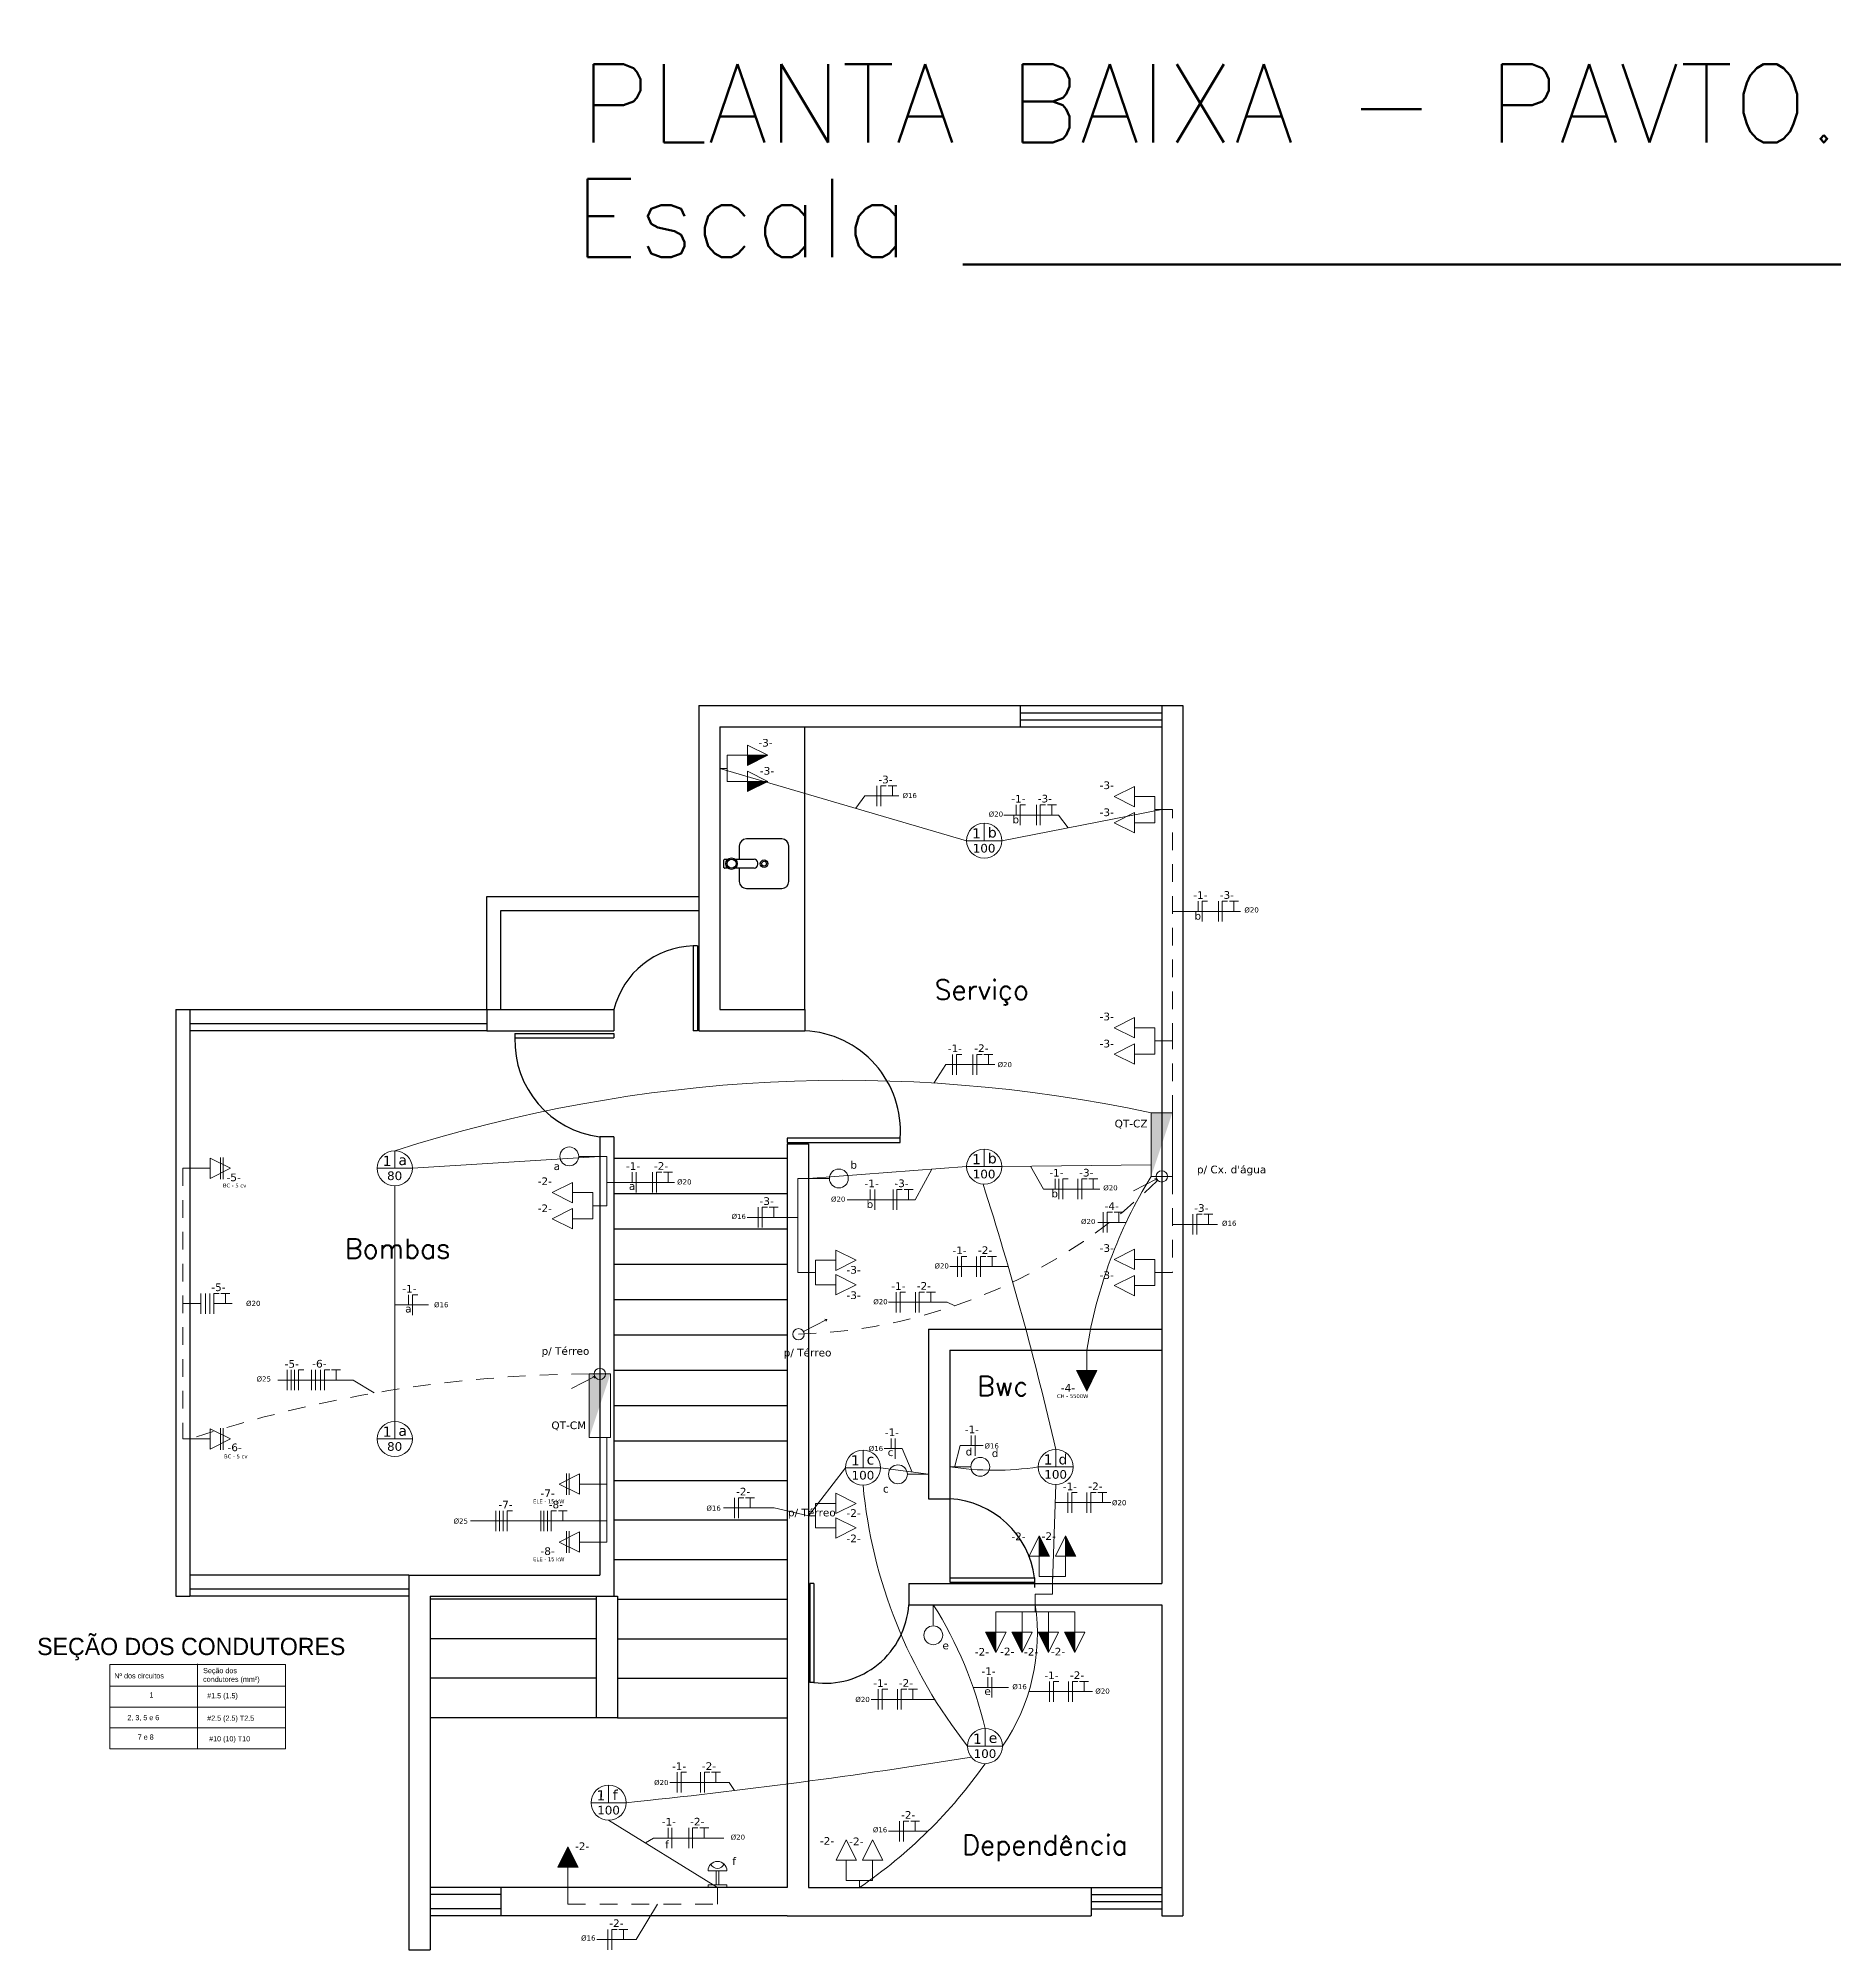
# Model space of a CAD drawing. Header units: millimetres. Extents: x 178 to 457, y 838 to 920.
# Drawn here: x 292 to 304.7, y 871.99 to 885.52 of the extents above; entities that cross this region are included whole.
import ezdxf

# ---------------------------------------------------------------- set-up
doc = ezdxf.new("R2010")
doc.units = ezdxf.units.MM
doc.linetypes.add('DASHED2', pattern=[0.375, 0.25, -0.125])
doc.linetypes.add('HIDDEN2', pattern=[4.7625, 3.175, -1.5875])
for name, color, linetype in [('Alvenaria', 7, 'Continuous'), ('Esquadrias', 5, 'Continuous'), ('Paredebaix', 4, 'Continuous'), ('Piso', 1, 'Continuous'), ('Texto', 2, 'Continuous')]:
    doc.layers.add(name, color=color, linetype=linetype)
for name, color, linetype, lineweight in [('ELE - Eletrodutos', 51, 'Continuous', 5), ('ELE - Iluminação', 1, 'Continuous', 5), ('ELE - Interruptores', 1, 'Continuous', 5), ('ELE - Legenda', 1, 'Continuous', 5), ('ELE - Tomadas', 1, 'Continuous', 5)]:
    doc.layers.add(name, color=color, linetype=linetype, lineweight=lineweight)
doc.styles.add('Potencia', font='verdana.ttf', dxfattribs={"height": 0.075})
doc.styles.add('STYLE4', font='romans.shx')

# ---------------------------------------------------------------- blocks, each defined once
blk = doc.blocks.new('CUB1INOX')
for p, q in [((-0.195, 0.436), (-0.195, 0.186)), ((0.105, 0.486), (-0.145, 0.486)), ((0.155, 0.186), (0.155, 0.436)), ((-0.145, 0.136), (-0.052, 0.136)), ((-0.052, 0.106), (-0.052, 0.24)), ((-0.026, 0.265), (-0.014, 0.265)), ((0.012, 0.24), (0.012, 0.106)), ((0.012, 0.136), (0.105, 0.136)), ((-0.052, 0.032), (-0.052, 0.056)), ((0.008, 0.027), (-0.047, 0.027)), ((0.012, 0.056), (0.012, 0.032))]:
    blk.add_line(p, q)
for centre, radius in [((-0.02, 0.311), 0.0271), ((-0.02, 0.311), 0.0171), ((-0.02, 0.081), 0.0405), ((-0.02, 0.081), 0.032)]:
    blk.add_circle(centre, radius)
for centre, radius, start, end in [((-0.145, 0.436), 0.05, 90, 180), ((0.105, 0.436), 0.05, 0, 90), ((-0.145, 0.186), 0.05, 180, 270), ((-0.026, 0.24), 0.0257, 90, 180), ((-0.014, 0.24), 0.0257, 0, 90), ((0.105, 0.186), 0.05, 270, 0), ((-0.047, 0.032), 0.00428, 180, 270), ((0.008, 0.032), 0.00428, 270, 360)]:
    blk.add_arc(centre, radius, start, end)
blk = doc.blocks.new('Inter_1secao')
at = {"layer": 'ELE - Tomadas', "color": 0}
blk.add_line((0, 0), (0.2, 0), dxfattribs=at)
blk.add_circle((0.3, 0), 0.0926, dxfattribs=at)
blk = doc.blocks.new('Tomada_200')
at = {"layer": 'ELE - Tomadas'}
h = blk.add_hatch(color=0, dxfattribs=at)
h.paths.add_polyline_path([(0.4, 0), (0.2, 0.1), (0.2, 0)])
h.paths.add_polyline_path([(0.4, 0), (0.2, 0), (0.2, -0.1)])
at = {"layer": 'ELE - Tomadas', "color": 0}
blk.add_line((0, 0), (0.4, 0), dxfattribs=at)
at = {"layer": 'ELE - Tomadas'}
for p, q in [((0.2, 0), (0.2, 0.1)), ((0.2, 0.1), (0.4, 0)), ((0.2, 0), (0.2, -0.1)), ((0.2, -0.1), (0.4, 0))]:
    blk.add_line(p, q, dxfattribs=at)
blk = doc.blocks.new('Tomada_130')
at = {"layer": 'ELE - Tomadas'}
blk.add_hatch(color=0, dxfattribs=at).paths.add_polyline_path([(0.2, 0.1), (0.2, 0), (0.4, 0)])
at = {"layer": 'ELE - Tomadas', "color": 0}
for p, q in [((0, 0), (0.4, 0)), ((0.2, 0), (0.2, -0.1)), ((0.2, -0.1), (0.4, 0))]:
    blk.add_line(p, q, dxfattribs=at)
at = {"layer": 'ELE - Tomadas'}
for p, q in [((0.2, 0), (0.2, 0.1)), ((0.2, 0.1), (0.4, 0))]:
    blk.add_line(p, q, dxfattribs=at)
blk = doc.blocks.new('Tomada_30')
at = {"layer": 'ELE - Tomadas', "color": 0}
for p, q in [((0, 0), (0.2, 0)), ((0.2, 0), (0.2, 0.1)), ((0.2, 0.1), (0.4, 0)), ((0.2, 0), (0.2, -0.1)), ((0.2, -0.1), (0.4, 0))]:
    blk.add_line(p, q, dxfattribs=at)

msp = doc.modelspace()

# ---------------------------------------------------------------- hatches: boundary and pattern name
at = {"layer": 'ELE - Tomadas', "linetype": 'Continuous'}
for points in [[(300.0177904, 877.9141438), (299.8680304, 877.9141438), (299.8680304, 877.4648638)], [(296.0427903, 876.0670555), (295.8930303, 876.0670555), (295.8930303, 875.6177755)]]:
    msp.add_hatch(color=1, dxfattribs=at).paths.add_polyline_path(points)

# ---------------------------------------------------------------- linework, layer by layer
at = {"layer": 'Alvenaria'}
for p, q in [((296.6679103, 880.7945035), (296.6679103, 878.4945035)), ((296.6679103, 880.7945035), (298.9429103, 880.7945035)), ((298.9429103, 880.6445035), (298.9429103, 880.7945035)), ((299.9429103, 880.7945035), (299.9429103, 874.5845035)), ((299.9429103, 880.7945035), (300.0929103, 880.7945035)), ((300.0929103, 880.7945035), (300.0929103, 872.2345035)), ((296.8179103, 880.6445035), (296.8179103, 878.6445035)), ((296.8179103, 880.6445035), (298.9429103, 880.6445035)), ((292.9679103, 878.6445035), (292.9679103, 874.4945035)), ((292.9679103, 878.6445035), (293.0679103, 878.6445035)), ((293.0679103, 878.6445035), (293.0679103, 874.4945035)), ((295.1679103, 878.6445035), (296.0679103, 878.6445035)), ((295.1679103, 878.6445035), (295.1679103, 878.4945035)), ((296.0679103, 878.6445035), (296.0679103, 878.4945035)), ((296.8179103, 878.6445035), (297.4179103, 878.6445035)), ((297.4179103, 878.6445035), (297.4179103, 878.4945035)), ((295.1679103, 878.4945035), (296.0679103, 878.4945035)), ((296.6679103, 878.4945035), (297.4179103, 878.4945035)), ((295.9679103, 877.7445035), (295.9679103, 874.6445035)), ((296.0679103, 877.7445035), (295.9679103, 877.7445035)), ((296.0679103, 877.7445035), (296.0679103, 874.4945035)), ((297.2929103, 877.6945035), (297.2929103, 872.4345035)), ((297.2929103, 877.6945035), (297.4429103, 877.6945035)), ((297.4429103, 877.6945035), (297.4429103, 872.4345035)), ((298.2929103, 876.3845035), (299.9429103, 876.3845035)), ((298.2929103, 876.3845035), (298.2929103, 875.1845035)), ((298.4429103, 876.2345035), (299.9429103, 876.2345035)), ((298.4429103, 876.2345035), (298.4429103, 875.1845035)), ((298.2929103, 875.1845035), (298.4429103, 875.1845035)), ((294.6179103, 874.6445035), (295.9679103, 874.6445035)), ((294.6179103, 874.6445035), (294.6179103, 871.9945035)), ((298.1529103, 874.5845035), (298.1529103, 874.4345035)), ((298.1529103, 874.5845035), (299.9429103, 874.5845035)), ((292.9679103, 874.4945035), (293.0679103, 874.4945035)), ((294.7679103, 874.4945035), (296.0929103, 874.4945035)), ((294.7679103, 874.4945035), (294.7679103, 871.9945035)), ((295.9429103, 874.4945035), (295.9429103, 873.6345035)), ((296.0929103, 874.4945035), (296.0929103, 873.6345035)), ((298.1529103, 874.4345035), (299.9429103, 874.4345035)), ((299.9429103, 874.4345035), (299.9429103, 872.2345035)), ((296.0929103, 873.6345035), (295.9429103, 873.6345035)), ((297.2929103, 872.4345035), (295.2679103, 872.4345035)), ((295.2679103, 872.4345035), (295.2679103, 872.2345035)), ((297.4429103, 872.4345035), (299.4429103, 872.4345035)), ((299.4429103, 872.4345035), (299.4429103, 872.2345035)), ((297.2929103, 872.2345035), (295.2679103, 872.2345035)), ((297.2929103, 872.2345035), (299.4429103, 872.2345035)), ((299.9429103, 872.2345035), (300.0929103, 872.2345035)), ((294.6179103, 871.9945035), (294.7679103, 871.9945035))]:
    msp.add_line(p, q, dxfattribs=at)
at = {"layer": 'ELE - Eletrodutos'}
for p, q in [((298.5625646, 879.8388759), (296.8179103, 880.3509311)), ((297.8434544, 880.1559692), (297.7777179, 880.069228)), ((297.8434544, 880.1559692), (298.0839017, 880.1559692)), ((297.9282518, 880.2279667), (297.9282518, 880.0839898)), ((297.9557144, 880.0839667), (297.9557403, 880.2279667)), ((297.9557403, 880.2279667), (297.9937361, 880.2279599)), ((298.0063611, 880.2279599), (298.0696874, 880.2279485)), ((298.0380682, 880.2279667), (298.0380682, 880.1559692)), ((299.9429103, 880.0587229), (298.8108181, 879.8388759)), ((298.8255491, 880.0209151), (299.2112506, 880.0209151)), ((298.9125954, 880.0929151), (298.9125954, 880.0209151)), ((298.940058, 879.9489151), (298.9400838, 880.0929151)), ((298.9400838, 880.0929151), (298.9780796, 880.0929082)), ((299.0556007, 880.0929126), (299.0556007, 879.9489357)), ((299.0830633, 879.9489126), (299.0830892, 880.0929126)), ((299.0830892, 880.0929126), (299.121085, 880.0929058)), ((299.1337099, 880.0929058), (299.1970362, 880.0928944)), ((299.165417, 880.0929126), (299.165417, 880.0209151)), ((299.2112506, 880.0209151), (299.2803492, 879.9300567)), ((300.0177904, 879.3393037), (300.498685, 879.3393037)), ((300.2000297, 879.4113037), (300.2000297, 879.3393037)), ((300.2274923, 879.2673037), (300.2275182, 879.4113037)), ((300.2275182, 879.4113037), (300.265514, 879.4112969)), ((300.3430351, 879.4113013), (300.3430351, 879.2673243)), ((300.3704977, 879.2673013), (300.3705236, 879.4113013)), ((300.3705236, 879.4113013), (300.4085193, 879.4112944)), ((300.4211443, 879.4112944), (300.4844706, 879.4112831)), ((300.4528514, 879.4113013), (300.4528514, 879.3393037)), ((298.4146982, 878.2553877), (298.3310369, 878.1246441)), ((298.4146982, 878.2553877), (298.7622514, 878.2553877)), ((298.4635962, 878.3273877), (298.4635962, 878.1834108)), ((298.4910588, 878.1833877), (298.4910847, 878.3273877)), ((298.4910847, 878.3273877), (298.5290804, 878.3273809)), ((298.6066015, 878.3273853), (298.6066015, 878.1834083)), ((298.6340641, 878.1833853), (298.63409, 878.3273853)), ((298.63409, 878.3273853), (298.6720858, 878.3273785)), ((298.6847108, 878.3273785), (298.748037, 878.3273671)), ((298.7164178, 878.3273853), (298.7164178, 878.2553877)), ((294.642037, 877.5220035), (295.9679103, 877.6062664)), ((295.9679103, 877.6062664), (296.0179103, 877.6061552)), ((296.0179103, 877.6061552), (296.0179103, 877.2574969)), ((299.8680304, 877.5474105), (298.8108181, 877.5339691)), ((296.0179103, 877.4222449), (296.4966071, 877.4222449)), ((296.1979519, 877.4942449), (296.1979519, 877.4222449)), ((296.2254145, 877.3502449), (296.2254404, 877.4942449)), ((296.3409572, 877.4942424), (296.3409572, 877.3502654)), ((296.3684199, 877.3502424), (296.3684457, 877.4942424)), ((296.3684457, 877.4942424), (296.4064415, 877.4942356)), ((296.4190665, 877.4942356), (296.4823928, 877.4942242)), ((296.4507736, 877.4942424), (296.4507736, 877.4222449)), ((297.4429103, 877.4498711), (297.3679103, 877.4498711)), ((297.3679103, 877.4498711), (297.3679103, 876.784864)), ((298.5625646, 877.5339691), (297.4429103, 877.4498711)), ((298.1975488, 877.2997698), (298.3159221, 877.5154436)), ((299.1060619, 877.375101), (299.0150625, 877.5365658)), ((299.1875834, 877.447101), (299.1875834, 877.375101)), ((299.2138209, 877.4470986), (299.2138209, 877.3031216)), ((299.241917, 877.303101), (299.2419429, 877.447101)), ((299.2419429, 877.447101), (299.2799387, 877.4470942)), ((299.3488569, 877.4470986), (299.3488569, 877.3031216)), ((299.3763195, 877.3030986), (299.3763454, 877.4470986)), ((299.3763454, 877.4470986), (299.4143411, 877.4470917)), ((299.4269661, 877.4470917), (299.4902924, 877.4470803)), ((299.4586732, 877.4470986), (299.4586732, 877.375101)), ((299.7434434, 877.3616323), (299.9073859, 877.4464786)), ((299.9073859, 877.4464786), (299.8941837, 877.4495421)), ((299.9042637, 877.4360382), (299.9073859, 877.4464786)), ((294.5179103, 877.3978767), (294.5179103, 875.7311302)), ((297.7166542, 877.2997698), (298.1975488, 877.2997698)), ((297.8806254, 877.3717698), (297.8806254, 877.2997698)), ((297.9130063, 877.3717674), (297.9130063, 877.2277904)), ((298.0418989, 877.3717674), (298.0418989, 877.2277904)), ((298.0693615, 877.2277674), (298.0693874, 877.3717674)), ((298.0693874, 877.3717674), (298.1073832, 877.3717605)), ((298.1200082, 877.3717605), (298.1833345, 877.3717492)), ((298.1517153, 877.3717674), (298.1517153, 877.2997698)), ((299.1060619, 877.375101), (299.5045067, 877.375101)), ((296.0179103, 877.2574969), (295.9679103, 877.2574969)), ((297.0091213, 877.1740902), (297.3679103, 877.1740902)), ((297.0879323, 877.2460877), (297.0879323, 877.1021108)), ((297.115395, 877.1020877), (297.1154208, 877.2460877)), ((297.1154208, 877.2460877), (297.1534166, 877.2460809)), ((297.1660416, 877.2460809), (297.2293679, 877.2460695)), ((297.1977487, 877.2460877), (297.1977487, 877.1740902)), ((299.4895087, 877.1388209), (299.6908368, 877.1388209)), ((299.5283827, 877.2108185), (299.5283827, 877.0668415)), ((299.5558453, 877.0668185), (299.5558712, 877.2108185)), ((299.5558712, 877.2108185), (299.5938669, 877.2108117)), ((299.6064919, 877.2108117), (299.6698182, 877.2108003)), ((299.638199, 877.2108185), (299.638199, 877.1388209)), ((300.1624623, 877.1968614), (300.1624623, 877.0528844)), ((300.1899249, 877.0528614), (300.1899508, 877.1968614)), ((300.1899508, 877.1968614), (300.2279466, 877.1968546)), ((300.2405716, 877.1968546), (300.3038979, 877.1968432)), ((300.2722787, 877.1968614), (300.2722787, 877.1248639)), ((300.0177904, 877.1248639), (300.3369419, 877.1248639)), ((298.4976208, 876.898653), (298.4976208, 876.754676)), ((298.525717, 876.7546555), (298.5257429, 876.8986555)), ((298.5257429, 876.8986555), (298.5637386, 876.8986486)), ((298.6326568, 876.898653), (298.6326568, 876.754676)), ((298.6601194, 876.754653), (298.6601453, 876.898653)), ((298.6601453, 876.898653), (298.6981411, 876.8986462)), ((298.7107661, 876.8986462), (298.7740924, 876.8986348)), ((298.7424732, 876.898653), (298.7424732, 876.8266555)), ((297.3679103, 876.784864), (297.4429103, 876.784864)), ((298.4436518, 876.8266645), (298.8567826, 876.8266586)), ((293.1470397, 876.636501), (293.1470397, 876.492524)), ((293.1792862, 876.636501), (293.1792862, 876.492524)), ((293.2098135, 876.636501), (293.2098135, 876.492524)), ((293.2372762, 876.492501), (293.237302, 876.636501)), ((293.237302, 876.636501), (293.2752978, 876.6364942)), ((293.2879228, 876.6364942), (293.3512491, 876.6364828)), ((293.3196299, 876.636501), (293.3196299, 876.5645035)), ((294.6154796, 876.6269223), (294.6154796, 876.5549223)), ((294.6429423, 876.4829223), (294.6429681, 876.6269223)), ((294.6429681, 876.6269223), (294.6809639, 876.6269155)), ((298.0648568, 876.6457634), (298.0648568, 876.5017864)), ((298.092953, 876.5017658), (298.0929788, 876.6457658)), ((298.0929788, 876.6457658), (298.1309746, 876.645759)), ((298.1998928, 876.6457634), (298.1998928, 876.5017864)), ((298.2273554, 876.5017634), (298.2273813, 876.6457634)), ((298.2273813, 876.6457634), (298.2653771, 876.6457565)), ((298.2780021, 876.6457565), (298.3413283, 876.6457452)), ((298.3097091, 876.6457634), (298.3097091, 876.5737658)), ((294.5179103, 876.5549223), (294.7572587, 876.5549223)), ((298.0108878, 876.5737749), (298.4240186, 876.5737689)), ((298.4240186, 876.5737689), (298.4789596, 876.5493766)), ((297.4086923, 876.3664122), (297.5726348, 876.4512585)), ((297.5726348, 876.4512585), (297.5594326, 876.454322)), ((297.5695126, 876.4408181), (297.5726348, 876.4512585)), ((293.7557758, 876.095478), (293.7557758, 875.951501)), ((293.7837229, 876.0954895), (293.7837229, 875.9515125)), ((293.8095203, 876.0954895), (293.8095203, 875.9515125)), ((293.8369829, 875.9514895), (293.8370088, 876.0954895)), ((293.8370088, 876.0954895), (293.8750046, 876.0954827)), ((293.9277585, 876.0954871), (293.9277585, 875.9515101)), ((293.957084, 876.0954871), (293.957084, 875.9515101)), ((293.9921362, 876.0954871), (293.9921362, 875.9515101)), ((294.0195988, 875.9514871), (294.0196247, 876.0954871)), ((294.0196247, 876.0954871), (294.0576205, 876.0954803)), ((294.0702455, 876.0954803), (294.1335717, 876.0954689)), ((294.1019526, 876.0954871), (294.1019526, 876.0234895)), ((293.6912822, 876.0234895), (294.2228858, 876.0234895)), ((294.2228858, 876.0234895), (294.3724237, 875.9324908)), ((295.7684433, 875.963824), (295.9323858, 876.0486703)), ((295.9323858, 876.0486703), (295.9191836, 876.0517338)), ((295.9292636, 876.0382299), (295.9323858, 876.0486703)), ((296.0179103, 875.2876971), (296.0179103, 875.6177755)), ((297.9794564, 875.5393601), (298.1068142, 875.5393601)), ((298.0284537, 875.6113601), (298.0284537, 875.5393601)), ((298.0559164, 875.4673601), (298.0559422, 875.6113601)), ((298.1068142, 875.5393601), (298.1763601, 875.3731239)), ((298.5159475, 875.5599895), (298.4763634, 875.4054326)), ((298.5159475, 875.5599895), (298.6791171, 875.5599895)), ((298.5943288, 875.6319895), (298.5943288, 875.5599895)), ((298.6217914, 875.4879895), (298.6218173, 875.6319895)), ((297.7056425, 875.4037342), (297.4429103, 875.0645035)), ((297.953896, 875.4037342), (298.2929103, 875.357087)), ((296.0179103, 875.2876971), (295.9679103, 875.2876971)), ((296.0179103, 874.8782596), (296.0179103, 875.2876971)), ((299.1929103, 875.2853767), (299.1695615, 874.5845035)), ((296.8426563, 875.119151), (297.2014453, 875.119151)), ((296.9214674, 875.1911485), (296.9214674, 875.0471715)), ((296.94893, 875.0471485), (296.9489558, 875.1911485)), ((296.9489558, 875.1911485), (296.9869516, 875.1911417)), ((296.9995766, 875.1911417), (297.0629029, 875.1911303)), ((297.0312837, 875.1911485), (297.0312837, 875.119151)), ((297.4429103, 875.0645035), (297.2014453, 875.119151)), ((299.1886227, 875.1566749), (299.5828617, 875.1566725)), ((299.2781274, 875.2286641), (299.2781274, 875.0846871)), ((299.3062236, 875.0846665), (299.3062495, 875.2286665)), ((299.3062495, 875.2286665), (299.3442452, 875.2286597)), ((299.4131634, 875.2286641), (299.4131634, 875.0846871)), ((299.4406261, 875.0846641), (299.4406519, 875.2286641)), ((299.4406519, 875.2286641), (299.4786477, 875.2286573)), ((299.4912727, 875.2286573), (299.554599, 875.2286459)), ((299.5229798, 875.2286641), (299.5229798, 875.1566665)), ((295.0535484, 875.0275959), (296.0179103, 875.0275881)), ((295.2335287, 875.099574), (295.2335287, 874.955597)), ((295.258251, 875.099574), (295.258251, 874.955597)), ((295.2855208, 875.0995844), (295.2855208, 874.9556074)), ((295.3129834, 874.9555844), (295.3130093, 875.0995844)), ((295.3130093, 875.0995844), (295.351005, 875.0995775)), ((295.5516967, 875.099574), (295.5516967, 874.955597)), ((295.5721196, 875.099574), (295.5721196, 874.955597)), ((295.5967675, 875.099574), (295.5967675, 874.955597)), ((295.6242301, 874.955574), (295.624256, 875.099574)), ((295.624256, 875.099574), (295.6622517, 875.0995672)), ((295.6748767, 875.0995672), (295.738203, 875.0995558)), ((295.7065838, 875.099574), (295.7065838, 875.0275764)), ((295.9679103, 874.8782596), (296.0179103, 874.8782596)), ((299.1695615, 874.5845035), (299.1695615, 874.5095035)), ((299.1695615, 874.5095035), (299.0479103, 874.5095035)), ((299.0479103, 874.5095035), (299.0479103, 874.4345035)), ((298.7121999, 873.9213383), (298.7121999, 873.8493383)), ((298.7396625, 873.7773383), (298.7396884, 873.9213383)), ((297.8871026, 873.765177), (298.3374164, 873.7651744)), ((297.9378585, 873.8371655), (297.9378585, 873.6931886)), ((297.9659547, 873.693168), (297.9659806, 873.837168)), ((297.9659806, 873.837168), (298.0039763, 873.8371611)), ((298.0728945, 873.8371655), (298.0728945, 873.6931886)), ((298.1003572, 873.6931655), (298.100383, 873.8371655)), ((298.100383, 873.8371655), (298.1383788, 873.8371587)), ((298.1510038, 873.8371587), (298.2143301, 873.8371473)), ((298.1827109, 873.8371655), (298.1827109, 873.765168)), ((298.6086845, 873.8493383), (298.8587659, 873.8493383)), ((299.0026041, 873.8204138), (299.4527747, 873.820411)), ((299.1480404, 873.8924026), (299.1480404, 873.7484256)), ((299.1761366, 873.7484051), (299.1761624, 873.8924051)), ((299.1761624, 873.8924051), (299.2141582, 873.8923982)), ((299.2830764, 873.8924026), (299.2830764, 873.7484256)), ((299.310539, 873.7484026), (299.3105649, 873.8924026)), ((299.3105649, 873.8924026), (299.3485607, 873.8923958)), ((299.3611857, 873.8923958), (299.4245119, 873.8923844)), ((299.3928927, 873.8924026), (299.3928927, 873.8204051)), ((296.5142919, 873.249305), (296.5142919, 873.1053281)), ((296.5423881, 873.1053075), (296.542414, 873.2493075)), ((296.542414, 873.2493075), (296.5804097, 873.2493007)), ((296.6799101, 873.2493138), (296.6799101, 873.1053368)), ((296.7073727, 873.1053138), (296.7073986, 873.2493138)), ((296.7073986, 873.2493138), (296.7453944, 873.2493069)), ((296.7580193, 873.2493069), (296.8213456, 873.2492956)), ((296.7897264, 873.2493138), (296.7897264, 873.1773162)), ((296.463536, 873.1773165), (296.8823397, 873.1773162)), ((296.8823397, 873.1773162), (296.919541, 873.1198715)), ((296.0304103, 872.9103767), (296.7998921, 872.4345035)), ((296.4510367, 872.8563684), (296.4510367, 872.7843684)), ((296.4784993, 872.7123684), (296.4785251, 872.8563684)), ((296.5969177, 872.8563658), (296.5969177, 872.7123889)), ((296.6243803, 872.7123658), (296.6244062, 872.8563658)), ((296.6244062, 872.8563658), (296.6624019, 872.856359)), ((296.6750269, 872.856359), (296.7383532, 872.8563476)), ((296.706734, 872.8563658), (296.706734, 872.7843683)), ((298.0099474, 872.8319896), (298.2885845, 872.8319896)), ((298.0887585, 872.9039872), (298.0887585, 872.7600102)), ((298.1162211, 872.7599872), (298.1162469, 872.9039872)), ((298.1162469, 872.9039872), (298.1542427, 872.9039804)), ((298.1668677, 872.9039804), (298.230194, 872.903969)), ((298.1985748, 872.9039872), (298.1985748, 872.8319896)), ((296.3475212, 872.7843684), (296.2907134, 872.7493965)), ((296.3475212, 872.7843684), (296.8463141, 872.7843684)), ((296.2246267, 872.0660248), (296.3758201, 872.3156229)), ((296.0248007, 872.1380223), (296.0248007, 871.9940453)), ((296.0522633, 871.9940223), (296.0522892, 872.1380223)), ((296.0522892, 872.1380223), (296.0902849, 872.1380155)), ((296.1029099, 872.1380155), (296.1662362, 872.1380041)), ((296.134617, 872.1380223), (296.134617, 872.0660248)), ((295.9459896, 872.0660248), (296.2246267, 872.0660248))]:
    msp.add_line(p, q, dxfattribs=at)
at = {"layer": 'ELE - Eletrodutos', "linetype": 'DASHED2', "ltscale": 0.5}
for p, q in [((300.0177904, 880.0587229), (299.9429103, 880.0587229)), ((300.0177904, 878.422771), (300.0177904, 880.0587229)), ((299.9429103, 878.422771), (300.0177904, 878.422771)), ((300.0177904, 877.9141438), (300.0177904, 878.422771)), ((293.0679103, 877.5220035), (293.0179103, 877.5220035)), ((293.0179103, 877.5220035), (293.0179103, 875.6070035)), ((300.0177904, 877.4648638), (300.0177904, 876.784864)), ((300.0177904, 876.784864), (299.9429103, 876.784864)), ((293.0179103, 876.5645035), (293.4405631, 876.5645035)), ((293.0179103, 875.6070035), (293.0679103, 875.6070035)), ((295.7423229, 872.4345035), (295.7423229, 872.3156229)), ((296.7998921, 872.4345035), (296.7998921, 872.3156229)), ((295.7423229, 872.3156229), (296.7998921, 872.3156229))]:
    msp.add_line(p, q, dxfattribs=at)
at = {"layer": 'ELE - Eletrodutos'}
for centre in [(299.9429104, 877.4648638), (297.3731678, 876.3480271), (295.9679103, 876.0670555)]:
    msp.add_circle(centre, 0.04, dxfattribs=at)
for centre, radius, start, end in [((297.6947995, 867.762559), 10.3815994, 77.91662293, 107.81903135), ((276.8557473, 870.4262843), 22.9131043, 12.87945685, 17.74589123), ((302.6886821, 875.7207616), 3.3163185, 148.27012827, 171.0882314), ((298.7584697, 877.459931), 2.0737762, 261.24749421, 278.60589415), ((301.324045, 875.6086102), 3.5097302, 185.37881337, 218.27607256), ((295.9098781, 872.9098677), 2.8576495, 13.12207864, 32.24413181), ((297.6606321, 874.2281377), 1.4025432, 325.53840917, 8.46103933), ((291.86258, 914.9661451), 42.1507231, 275.84421662, 279.1923877), ((295.8640518, 875.2912277), 3.4534347, 304.18655163, 324.99914401)]:
    msp.add_arc(centre, radius, start, end, dxfattribs=at)
at = {"layer": 'ELE - Eletrodutos', "linetype": 'DASHED2', "ltscale": 0.5}
for centre, radius, start, end in [((297.2548128, 880.1351451), 3.788967, 271.79002569, 315.19050327), ((295.9406181, 866.8704497), 9.1967289, 90.29647443, 108.20162829)]:
    msp.add_arc(centre, radius, start, end, dxfattribs=at)
at = {"layer": 'ELE - Iluminação'}
for p, q in [((298.6866913, 879.8388759), (298.6866913, 879.9630027)), ((298.5625646, 879.8388759), (298.8108181, 879.8388759)), ((294.5179103, 877.5220035), (294.5179103, 877.6461302)), ((298.6866913, 877.5339691), (298.6866913, 877.6580958)), ((294.3937835, 877.5220035), (294.642037, 877.5220035)), ((298.5625646, 877.5339691), (298.8108181, 877.5339691)), ((294.5179103, 875.6070035), (294.5179103, 875.7311302)), ((294.3937835, 875.6070035), (294.642037, 875.6070035)), ((297.8297692, 875.4037342), (297.8297692, 875.527861)), ((299.1929103, 875.4095035), (299.1929103, 875.5336302)), ((297.7056425, 875.4037342), (297.953896, 875.4037342)), ((299.0687835, 875.4095035), (299.317037, 875.4095035)), ((298.6929103, 873.4345035), (298.6929103, 873.5586302)), ((298.5687835, 873.4345035), (298.817037, 873.4345035)), ((296.0304103, 873.0345035), (296.0304103, 873.1586302)), ((295.9062835, 873.0345035), (296.154537, 873.0345035))]:
    msp.add_line(p, q, dxfattribs=at)
at = {"layer": 'ELE - Iluminação', "color": 1}
for centre in [(298.6866913, 879.8388759), (294.5179103, 877.5220035), (298.6866913, 877.5339691), (294.5179103, 875.6070035), (297.8297692, 875.4037342), (299.1929103, 875.4095035), (298.6929103, 873.4345035), (296.0304103, 873.0345035)]:
    msp.add_circle(centre, 0.1241267, dxfattribs=at)
at = {"layer": 'ELE - Legenda', "color": 1}
for p, q in [((292.5033253, 874.0115786), (293.0804571, 874.0115786)), ((292.5033253, 873.4165218), (292.5033253, 874.0115786)), ((293.0804571, 874.0115786), (293.7438159, 874.0115786)), ((293.1216581, 873.4165218), (293.1216581, 874.0164036)), ((293.7438159, 873.4165218), (293.7438159, 874.0115786)), ((292.5033253, 873.8578244), (293.0804571, 873.8578244)), ((293.0804571, 873.8578244), (293.7438159, 873.8578244)), ((292.5033253, 873.7107236), (293.0804571, 873.7107236)), ((293.0804571, 873.7107236), (293.7438159, 873.7107236)), ((292.5033253, 873.5636227), (293.0804571, 873.5636227)), ((293.0804571, 873.5636227), (293.7438159, 873.5636227)), ((292.5033253, 873.4165218), (293.0804571, 873.4165218)), ((293.0804571, 873.4165218), (293.7438159, 873.4165218))]:
    msp.add_line(p, q, dxfattribs=at)
at = {"layer": 'ELE - Tomadas'}
for p, q in [((296.8679103, 880.2580022), (296.8679103, 880.44386)), ((296.8679103, 880.3509311), (296.8179103, 880.3509311)), ((299.8929103, 880.1516518), (299.8929103, 879.965794)), ((299.8929103, 880.0587229), (299.9429103, 880.0587229)), ((299.8929103, 878.5156999), (299.8929103, 878.3298421)), ((299.8929103, 878.422771), (299.9429103, 878.422771)), ((293.2839103, 877.5980035), (293.2839103, 877.4460035)), ((293.3039103, 877.5980035), (293.3039103, 877.4460035)), ((295.9179103, 877.3504258), (295.9179103, 877.164568)), ((295.9179103, 877.2574969), (295.9679103, 877.2574969)), ((297.4929103, 876.8712257), (297.4929103, 876.6985023)), ((299.8929103, 876.8777929), (299.8929103, 876.6919351)), ((297.4929103, 876.784864), (297.4429103, 876.784864)), ((299.8929103, 876.784864), (299.9429103, 876.784864)), ((293.2839103, 875.6830035), (293.2839103, 875.5310035)), ((293.3039103, 875.6830035), (293.3039103, 875.5310035)), ((295.7319103, 875.2116971), (295.7319103, 875.3636971)), ((295.7519103, 875.2116971), (295.7519103, 875.3636971)), ((297.4929103, 875.1508652), (297.4929103, 874.9781417)), ((297.4929103, 875.0645035), (297.4429103, 875.0645035)), ((295.7319103, 874.8022596), (295.7319103, 874.9542596)), ((295.7519103, 874.8022596), (295.7519103, 874.9542596)), ((299.2624904, 874.6345035), (299.0766326, 874.6345035)), ((299.1695615, 874.6345035), (299.1695615, 874.5845035)), ((299.0479103, 874.3845035), (299.0479103, 874.4345035)), ((298.7691235, 874.3845035), (298.9549813, 874.3845035)), ((298.9549813, 874.3845035), (299.1408392, 874.3845035)), ((299.1408392, 874.3845035), (299.326697, 874.3845035)), ((296.7332153, 872.5525035), (296.8665689, 872.5525035)), ((296.7898921, 872.4545035), (296.7898921, 872.5525035)), ((296.8098921, 872.4545035), (296.8098921, 872.5525035)), ((296.7332153, 872.4545035), (296.7332153, 872.4345035)), ((296.8665689, 872.4545035), (296.7332153, 872.4545035)), ((296.7332153, 872.4345035), (296.8665689, 872.4345035)), ((296.8665689, 872.4545035), (296.8665689, 872.4345035)), ((297.8974284, 872.4845035), (297.7115706, 872.4845035)), ((297.8044995, 872.4845035), (297.8044995, 872.4345035))]:
    msp.add_line(p, q, dxfattribs=at)
at = {"layer": 'ELE - Tomadas', "color": 1, "linetype": 'Continuous'}
for points in [[(300.0177904, 877.4648638), (299.8680304, 877.4648638), (299.8680304, 877.9141438), (300.0177904, 877.9141438)], [(296.0427903, 875.6177755), (295.8930303, 875.6177755), (295.8930303, 876.0670555), (296.0427903, 876.0670555)]]:
    msp.add_lwpolyline(points, close=True, dxfattribs=at)
at = {"layer": 'ELE - Tomadas'}
for centre, radius, start, end in [((296.7998921, 872.5525035), 0.0666768, 0, 180), ((296.7998921, 872.6191802), 0.05, 202.0207954, 337.9792046)]:
    msp.add_arc(centre, radius, start, end, dxfattribs=at)
at = {"layer": 'Esquadrias'}
for p, q in [((298.9429103, 880.7445035), (299.9429103, 880.7445035)), ((298.9429103, 880.6945035), (299.9429103, 880.6945035)), ((297.4179103, 878.6445035), (297.4179103, 880.6445035)), ((296.6279103, 879.0945035), (296.6279103, 878.4945035)), ((296.6579103, 879.0945035), (296.6279103, 879.0945035)), ((296.6579103, 879.0945035), (296.6579103, 878.4945035)), ((296.6579103, 878.4945035), (296.6279103, 878.4945035)), ((295.3679103, 878.4745035), (296.0679103, 878.4745035)), ((295.3679103, 878.4745035), (295.3679103, 878.4445035)), ((295.3679103, 878.4445035), (296.0679103, 878.4445035)), ((296.0679103, 878.4745035), (296.0679103, 878.4445035)), ((298.0929103, 877.7345035), (297.2929103, 877.7345035)), ((297.2929103, 877.7345035), (297.2929103, 877.7045035)), ((297.2929103, 877.7045035), (298.0929103, 877.7045035)), ((298.0929103, 877.7045035), (298.0929103, 877.7345035)), ((297.4829103, 874.5845035), (297.4529103, 874.5845035)), ((297.4529103, 874.5845035), (297.4529103, 873.8845035)), ((297.4829103, 874.5845035), (297.4829103, 873.8845035)), ((298.4429103, 874.6245035), (298.4429103, 874.5945035)), ((298.4429103, 874.6245035), (299.0429103, 874.6245035)), ((298.4429103, 874.5945035), (299.0429103, 874.5945035)), ((299.0429103, 874.6245035), (299.0429103, 874.5945035)), ((297.4829103, 873.8845035), (297.4529103, 873.8845035)), ((295.2679103, 872.3845035), (294.7679103, 872.3845035)), ((295.2679103, 872.2845035), (294.7679103, 872.2845035)), ((299.4429103, 872.3845035), (299.9429103, 872.3845035)), ((299.4429103, 872.3345035), (299.9429103, 872.3345035))]:
    msp.add_line(p, q, dxfattribs=at)
at = {"layer": 'Paredebaix'}
for p, q in [((298.9429103, 880.7945035), (299.9429103, 880.7945035)), ((298.9429103, 880.6445035), (299.9429103, 880.6445035)), ((295.2679103, 872.4345035), (294.7679103, 872.4345035)), ((299.4429103, 872.4345035), (299.9429103, 872.4345035)), ((299.4429103, 872.2845035), (299.9429103, 872.2845035)), ((295.2679103, 872.2345035), (294.7679103, 872.2345035))]:
    msp.add_line(p, q, dxfattribs=at)
at = {"layer": 'Piso'}
for p, q in [((295.1679103, 878.6445035), (295.1679103, 879.4445035)), ((295.1679103, 879.4445035), (296.6679103, 879.4445035)), ((295.2679103, 879.3445035), (296.6679103, 879.3445035)), ((295.2679103, 878.6445035), (295.2679103, 879.3445035)), ((293.0679103, 878.6445035), (295.1679103, 878.6445035)), ((295.1679103, 878.5445035), (293.0679103, 878.5445035)), ((295.1679103, 878.4945035), (293.0679103, 878.4945035)), ((296.0679103, 877.5945035), (297.2929103, 877.5945035)), ((296.0679103, 877.3445035), (297.2929103, 877.3445035)), ((296.0679103, 877.0945035), (297.2929103, 877.0945035)), ((296.0679103, 876.8445035), (297.2929103, 876.8445035)), ((296.0679103, 876.5945035), (297.2929103, 876.5945035)), ((296.0679103, 876.3445035), (297.2929103, 876.3445035)), ((296.0679103, 876.0945035), (297.2929103, 876.0945035)), ((296.0679103, 875.8445035), (297.2929103, 875.8445035)), ((296.0679103, 875.5945035), (297.2929103, 875.5945035)), ((296.0679103, 875.3145035), (297.2929103, 875.3145035)), ((298.4429103, 875.1845035), (298.4429103, 874.6245035)), ((296.0679103, 875.0345035), (297.2929103, 875.0345035)), ((296.0679103, 874.7545035), (297.2929103, 874.7545035)), ((294.6179103, 874.6445035), (293.0679103, 874.6445035)), ((299.0429103, 874.5945035), (299.0429103, 874.5555496)), ((294.6179103, 874.5445035), (293.0679103, 874.5445035)), ((294.6179103, 874.4945035), (293.0679103, 874.4945035)), ((295.9429103, 874.4745035), (294.7679103, 874.4745035)), ((296.0929103, 874.4745035), (297.2929103, 874.4745035)), ((295.9429103, 874.1945035), (294.7679103, 874.1945035)), ((296.0929103, 874.1945035), (297.2929103, 874.1945035)), ((295.9429103, 873.9145035), (294.7679103, 873.9145035)), ((296.0929103, 873.9145035), (297.2929103, 873.9145035)), ((295.9429103, 873.6345035), (294.7679103, 873.6345035)), ((296.0929103, 873.6345035), (297.2929103, 873.6345035))]:
    msp.add_line(p, q, dxfattribs=at)
for centre, radius, start, end in [((296.6410673, 878.5046858), 0.5899644, 91.27788485, 166.29084336), ((297.3847219, 877.7852736), 0.7100059, 355.89946833, 87.32080007), ((296.0505998, 878.4225231), 0.6830433, 178.15589859, 263.0466907), ((298.4054103, 874.5428963), 0.6427021, 7.29482793, 86.65504009), ((297.5613804, 874.4720035), 0.5927173, 262.39224716, 356.37259166)]:
    msp.add_arc(centre, radius, start, end, dxfattribs=at)

# ---------------------------------------------------------------- block references
at = {"layer": 'ELE - Interruptores', "color": 1, "linetype": 'HIDDEN2', "ltscale": 1.4, "xscale": 0.7200000000000001, "yscale": 0.7200000000000001, "zscale": 0.7200000000000001}
for p, rotation in [((295.9679103, 877.6062664), 180), ((298.2929103, 875.357087), 180), ((298.326828, 874.4345035), 270)]:
    msp.add_blockref('Inter_1secao', p, dxfattribs=dict(at, rotation=rotation))
for p in [(297.4429103, 877.4498711), (298.4429103, 875.4103042)]:
    msp.add_blockref('Inter_1secao', p, dxfattribs=at)
at = {"layer": 'ELE - Tomadas', "color": 1, "yscale": 0.7200000000000001, "zscale": 0.7200000000000001}
for name, p, xscale, rotation in [('Tomada_130', (296.8679103, 880.44386), -0.7200000000000001, 180), ('Tomada_130', (296.8679103, 880.2580022), -0.7200000000000001, 180), ('Tomada_30', (299.8929103, 880.1516518), 0.7200000000000001, 180), ('Tomada_30', (299.8929103, 879.965794), 0.7200000000000001, 180), ('Tomada_30', (299.8929103, 878.5156999), 0.7200000000000001, 180), ('Tomada_30', (299.8929103, 878.3298421), 0.7200000000000001, 180), ('Tomada_30', (295.9179103, 877.3504258), 0.7200000000000001, 180), ('Tomada_30', (295.9179103, 877.164568), 0.7200000000000001, 180), ('Tomada_30', (299.8929103, 876.8777929), 0.7200000000000001, 180), ('Tomada_30', (299.8929103, 876.6919351), 0.7200000000000001, 180), ('Tomada_200', (299.4123979, 876.2345035), 0.7200000000000001, 270), ('Tomada_30', (295.9679103, 875.2876971), 0.7200000000000001, 180), ('Tomada_30', (295.9679103, 874.8782596), 0.7200000000000001, 180), ('Tomada_130', (299.0766326, 874.6345035), -0.7200000000000001, 270), ('Tomada_130', (299.2624904, 874.6345035), -0.7200000000000001, 270), ('Tomada_130', (298.7691235, 874.3845035), -0.7200000000000001, 90), ('Tomada_130', (298.9549813, 874.3845035), -0.7200000000000001, 90), ('Tomada_130', (299.1408392, 874.3845035), -0.7200000000000001, 90), ('Tomada_130', (299.326697, 874.3845035), -0.7200000000000001, 90), ('Tomada_200', (295.7423229, 872.4345035), 0.7200000000000001, 90), ('Tomada_30', (297.7115706, 872.4845035), 0.7200000000000001, 89.99999999999999), ('Tomada_30', (297.8974284, 872.4845035), 0.7200000000000001, 89.99999999999999)]:
    msp.add_blockref(name, p, dxfattribs=dict(at, xscale=xscale, rotation=rotation))
at = {"layer": 'ELE - Tomadas', "color": 1, "xscale": 0.7200000000000001, "yscale": 0.7200000000000001, "zscale": 0.7200000000000001}
for p in [(293.0679103, 877.5220035), (297.4929103, 876.8712257), (297.4929103, 876.6985023), (293.0679103, 875.6070035), (297.4929103, 875.1508652), (297.4929103, 874.9781417)]:
    msp.add_blockref('Tomada_30', p, dxfattribs=at)
at = {"layer": 'Piso', "rotation": 270}
msp.add_blockref('CUB1INOX', (296.8187859, 879.6563602), dxfattribs=at)

# ---------------------------------------------------------------- texts
at = {"layer": 'ELE - Eletrodutos', "style": 'Potencia'}
for s, height, p in [('-3-', 0.054, (297.9381429, 880.2449054)), ('%%C16', 0.03601329, (298.1091574, 880.1407254)), ('-1-', 0.054, (298.8781598, 880.1089126)), ('-3-', 0.054, (299.0654918, 880.1098512)), ('%%C20', 0.03601329, (298.7185843, 880.0094108)), ('-1-', 0.054, (300.1655942, 879.4273012)), ('-3-', 0.054, (300.3529261, 879.4282399)), ('%%C20', 0.03601329, (300.527072, 879.3314502)), ('-1-', 0.054, (298.4291606, 878.3433853)), ('-2-', 0.054, (298.6164926, 878.3443239)), ('%%C20', 0.03601329, (298.7814259, 878.2377243)), ('-1-', 0.054, (296.1528909, 877.5102424)), ('-2-', 0.054, (296.3508483, 877.511181)), ("p/ Cx. d'água", 0.054, (300.191285, 877.4865674)), ('%%C20', 0.03601329, (296.5145468, 877.4075719)), ('-1-', 0.054, (297.8405385, 877.3877673)), ('-3-', 0.054, (298.05179, 877.388706)), ('-1-', 0.054, (299.1474964, 877.4630985)), ('-3-', 0.054, (299.3587479, 877.4640372)), ('-3-', 0.054, (297.0978234, 877.2630264)), ('%%C20', 0.03601329, (297.6031794, 877.2857046)), ('%%C20', 0.03601329, (299.5290756, 877.3659098)), ('-4-', 0.054, (299.5382737, 877.2277571)), ('%%C16', 0.03601329, (296.8996457, 877.163381)), ('%%C20', 0.03601329, (299.3716679, 877.1277275)), ('-3-', 0.054, (300.1723534, 877.2138)), ('%%C16', 0.03601329, (300.3689036, 877.1148135)), ('-1-', 0.054, (298.4619635, 876.914653)), ('-2-', 0.054, (298.6425479, 876.9155916)), ('%%C20', 0.03601329, (298.3350367, 876.8133275)), ('-5-', 0.054, (293.2197046, 876.6534396)), ('-1-', 0.054, (294.5704187, 876.6429198)), ('%%C20', 0.03601329, (297.9022727, 876.5604379)), ('-1-', 0.054, (298.0291994, 876.6617633)), ('-2-', 0.054, (298.2097839, 876.662702)), ('%%C20', 0.03601329, (293.4656384, 876.5486312)), ('%%C16', 0.03601329, (294.7954294, 876.5388806)), ('p/ Térreo', 0.054, (295.5558306, 876.2025237)), ('p/ Térreo', 0.054, (297.2682952, 876.1911965)), ('-5-', 0.054, (293.7385383, 876.111487)), ('-6-', 0.054, (293.9338091, 876.1124257)), ('%%C25', 0.03601329, (293.5401408, 876.0137966)), ('-1-', 0.054, (297.9833928, 875.6273576)), ('-1-', 0.054, (298.5492679, 875.6479871)), ('%%C16', 0.03601329, (297.8695357, 875.5219258)), ('%%C16', 0.03601329, (298.6887208, 875.5400853)), ('-2-', 0.054, (296.9313584, 875.2080871)), ('-1-', 0.054, (299.2424701, 875.244664)), ('-2-', 0.054, (299.4230545, 875.2456027)), ('-7-', 0.054, (295.2506146, 875.116523)), ('-8-', 0.054, (295.6066585, 875.1165126)), ('%%C16', 0.03601329, (296.7220132, 875.0999856)), ('p/ Térreo', 0.054, (297.2984322, 875.0598301)), ('%%C20', 0.03601329, (299.5906828, 875.1385563)), ('%%C25', 0.03601329, (294.9336418, 875.0084215)), ('-1-', 0.054, (297.9022012, 873.8531655)), ('-2-', 0.054, (298.0827856, 873.8541041)), ('-1-', 0.054, (298.6671389, 873.9373358)), ('-1-', 0.054, (299.112383, 873.9084026)), ('-2-', 0.054, (299.2929675, 873.9093412)), ('%%C20', 0.03601329, (297.7753959, 873.74702)), ('%%C16', 0.03601329, (298.885983, 873.8374822)), ('%%C20', 0.03601329, (299.4728442, 873.8060053)), ('-1-', 0.054, (296.4786346, 873.265305)), ('-2-', 0.054, (296.6898012, 873.2662524)), ('%%C20', 0.03601329, (296.3518293, 873.1591595)), ('-2-', 0.054, (298.0986495, 872.9209258)), ('-1-', 0.054, (296.4059757, 872.872366)), ('-2-', 0.054, (296.6068087, 872.8733044)), ('%%C16', 0.03601329, (297.8993783, 872.8252087)), ('%%C20', 0.03601329, (296.8935034, 872.7725124)), ('-2-', 0.054, (296.0346917, 872.1549609)), ('%%C16', 0.03601329, (295.8354205, 872.0592439))]:
    msp.add_text(s, height=height, rotation=359.9580266, dxfattribs=at).set_placement(p)
for s, p in [('b', (298.8866004, 879.9620625)), ('b', (300.1740347, 879.2804512)), ('a', (296.1735626, 877.3692359)), ('b', (297.8546304, 877.2409173)), ('b', (299.1615884, 877.3162485)), ('a', (294.5910904, 876.5019133)), ('c', (298.0040645, 875.4863511)), ('d', (298.555342, 875.4903419)), ('e', (298.6878106, 873.7963293)), ('f', (296.4298724, 872.7119096))]:
    msp.add_text(s, height=0.054, dxfattribs=at).set_placement(p)
at = {"layer": 'ELE - Iluminação', "color": 1, "style": 'Potencia'}
for p in [(298.6005905, 879.8553155), (294.4318094, 877.5384431), (298.6005905, 877.5504087), (294.4318094, 875.6234431), (297.7436684, 875.4201738), (299.1068094, 875.4259431), (298.6068094, 873.4509431), (295.9443094, 873.0509431)]:
    msp.add_text('1', height=0.0718497, rotation=359.52795771, dxfattribs=at).set_placement(p)
for s, height, p in [('b', 0.0718497, (298.7124812, 879.8614666)), ('100', 0.06119679, (298.6059438, 879.7554575)), ('a', 0.0718497, (294.5437001, 877.5445941)), ('b', 0.0718497, (298.7124812, 877.5565597)), ('80', 0.06119679, (294.4633553, 877.438585)), ('100', 0.06119679, (298.6059438, 877.4505506)), ('a', 0.0718497, (294.5437001, 875.6295941)), ('80', 0.06119679, (294.4633553, 875.523585)), ('100', 0.06119679, (297.7490217, 875.3203158)), ('c', 0.0718497, (297.8555591, 875.4263249)), ('100', 0.06119679, (299.1121627, 875.326085)), ('d', 0.0718497, (299.2125265, 875.4272286)), ('e', 0.0718497, (298.7187001, 873.4570941)), ('100', 0.06119679, (298.6121627, 873.351085)), ('f', 0.0718497, (296.0589458, 873.0529586)), ('100', 0.06119679, (295.9496627, 872.951085))]:
    msp.add_text(s, height=height, dxfattribs=at).set_placement(p)
at = {"layer": 'ELE - Legenda', "color": 1, "attachment_point": 1}
for s, insert, char_height, width in [('SEÇÃO DOS CONDUTORES', (291.9883662, 874.2005913), 0.122232428, 12.606788647), ('\\pxt68.17613;Nº dos circuitos', (292.5338675, 873.9503287), 0.036669729, 12.915893271), ('\\pxt68.17613;Seção dos \\Pcondutores (mm{\\fArial|b0|i0|c0|p34;²)}', (293.1621092, 873.9870704), 0.036669729, 12.915893271), ('\\pxt68.17613;1 ', (292.7830039, 873.8150975), 0.036669729, 12.382533762), ('\\pxt68.17613;#1.5 (1.5)', (293.1908586, 873.8095955), 0.036669729, 12.382533762), ('\\pxt68.17613;2, 3, 5 e 6', (292.6265448, 873.6545989), 0.036669729, 12.382533762), ('\\pxt68.17613;#2.5 (2.5) T2.5', (293.1908586, 873.6504913), 0.036669729, 12.382533762), ('\\pxt68.17613;7 e 8', (292.6996398, 873.5170389), 0.036669729, 12.382533762), ('\\pxt68.17613;#10 (10) T10', (293.2048204, 873.5049019), 0.036669729, 12.382533762)]:
    msp.add_mtext(s, dxfattribs=dict(at, insert=insert, char_height=char_height, width=width))
at = {"layer": 'ELE - Tomadas', "color": 1, "style": 'Potencia'}
for s, height, p in [('-3-', 0.054, (297.0895212, 880.5047423)), ('-3-', 0.054, (297.1001909, 880.3065007)), ('-3-', 0.054, (299.5032763, 880.2045226)), ('-3-', 0.054, (299.5032763, 880.0131174)), ('-3-', 0.054, (299.5032763, 878.5685707)), ('-3-', 0.054, (299.5032763, 878.3771655)), ('QT-CZ', 0.054, (299.6093687, 877.8114583)), ('BC - 5 cv', 0.027, (293.3016771, 877.3865936)), ('-5-', 0.054, (293.3279775, 877.4306612)), ('-2-', 0.054, (295.5282763, 877.4032966)), ('-2-', 0.054, (295.5282763, 877.2118913)), ('-3-', 0.054, (299.5032763, 876.9306637)), ('-3-', 0.054, (297.7126615, 876.7766193)), ('-3-', 0.054, (299.5032763, 876.7392584)), ('-3-', 0.054, (297.7126615, 876.5972707)), ('CH - 5500W', 0.027, (299.2013958, 875.8966492)), ('-4-', 0.054, (299.2287891, 875.9412742)), ('QT-CM', 0.054, (295.6255519, 875.6769868)), ('-6-', 0.054, (293.3344122, 875.5210296)), ('BC - 5 cv', 0.027, (293.3103575, 875.4704165)), ('-7-', 0.054, (295.5484528, 875.1963549)), ('ELE - 15 kW', 0.027, (295.4961114, 875.1522873)), ('-2-', 0.054, (297.7126615, 875.0562587)), ('-8-', 0.054, (295.5484528, 874.7869173)), ('-2-', 0.054, (297.7126615, 874.8769102)), ('-2-', 0.054, (298.8791609, 874.8910741)), ('-2-', 0.054, (299.0926751, 874.8926898)), ('ELE - 15 kW', 0.027, (295.4961114, 874.7428497)), ('-2-', 0.054, (298.6202958, 874.0745057)), ('-2-', 0.054, (298.7995717, 874.0771018)), ('-2-', 0.054, (298.9681774, 874.0745057)), ('-2-', 0.054, (299.1585394, 874.07569)), ('-2-', 0.054, (295.792659, 872.6994175)), ('-2-', 0.054, (297.5246546, 872.7371483)), ('-2-', 0.054, (297.731997, 872.7338591))]:
    msp.add_text(s, height=height, rotation=359.9580266, dxfattribs=at).set_placement(p)
for s, p in [('a', (295.6417518, 877.5095518)), ('b', (297.7404899, 877.5187846)), ('d', (298.7404899, 875.4792177)), ('c', (297.9704788, 875.2280907)), ('e', (298.3913907, 874.1196317))]:
    msp.add_text(s, height=0.054, dxfattribs=at).set_placement(p)
at = {"layer": 'ELE - Tomadas', "style": 'Potencia'}
msp.add_text('f', height=0.054, dxfattribs=at).set_placement((296.9052557, 872.5936228))
at = {"layer": 'Texto', "style": 'STYLE4'}
for s, height, p in [('PLANTA BAIXA - PAVTO. TÉRREO', 0.553320012, (295.8277812, 884.7777341)), ('Escala ___________________1/50', 0.553320012, (295.7849139, 883.9666433)), ('Serviço', 0.13929047, (298.3353015, 878.7146815)), ('Bombas', 0.13929047, (294.1650069, 876.8845019)), ('Bwc', 0.13929047, (298.6361357, 875.9120289)), ('Dependência', 0.139290472, (298.5315204, 872.6665894))]:
    msp.add_text(s, height=height, dxfattribs=at).set_placement(p)

doc.saveas('drawing.dxf')
